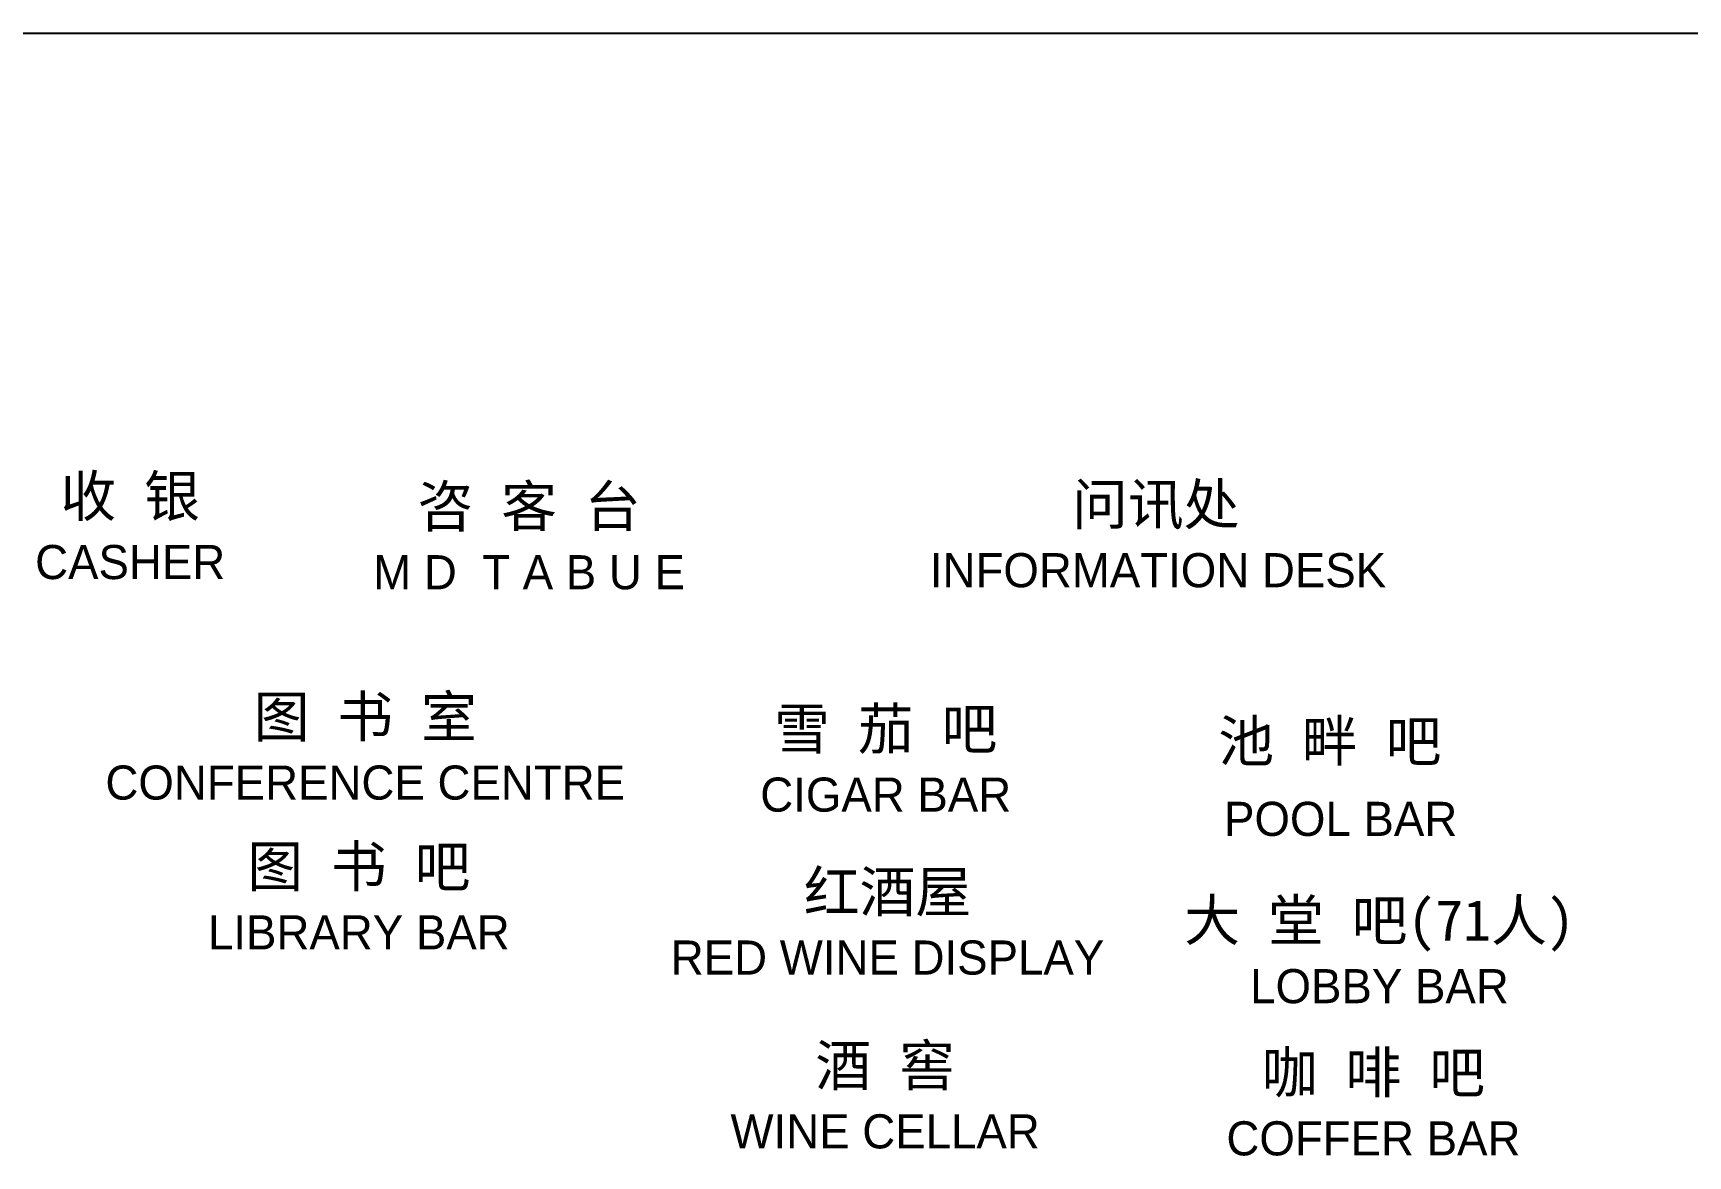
# Model space of a CAD drawing. Header units: millimetres. Extents: x 14385 to 129787, y 107826 to 186798.
# Drawn here: x 112889 to 118952, y 157200 to 161313 of the extents above; entities that cross this region are included whole.
import ezdxf
from ezdxf.enums import TextEntityAlignment as Align

# ---------------------------------------------------------------- set-up
doc = ezdxf.new("R2010")
doc.units = ezdxf.units.MM
doc.header["$LTSCALE"] = 1000
doc.layers.add('FF-TEXT', color=50, linetype='Continuous')
doc.styles.add('CCD-HB', font='hbsmall.shx')
doc.styles.add('STO', font='')
doc.styles.get('STO').set_extended_font_data('SimSun')

msp = doc.modelspace()

# ---------------------------------------------------------------- linework, layer by layer
at = {"color": 1}
msp.add_line((80368.9, 161313.2), (129786.9, 161313.2), dxfattribs=at)

# ---------------------------------------------------------------- texts
at = {"layer": 'FF-TEXT'}
for s, height, style, p in [('收 银', 150, 'STO', (113244.3, 159541.8)), ('咨 客 台', 150, 'STO', (114705.7, 159504.7)), ('问讯处', 150, 'STO', (117001.8, 159512.1)), ('CASHER', 125, 'CCD-HB', (113244.3, 159312.8)), ('M D  T A B U E', 125, 'CCD-HB', (114705.7, 159275.6)), ('INFORMATION DESK', 125, 'CCD-HB', (117010.1, 159283)), ('图 书 室', 150, 'STO', (114105.5, 158734)), ('雪 茄 吧', 150, 'STO', (116012.5, 158689.8)), ('CONFERENCE CENTRE', 125, 'CCD-HB', (114105.5, 158504.9)), ('CIGAR BAR', 125, 'CCD-HB', (116012.5, 158460.7)), ('图 书 吧', 150, 'STO', (114082, 158185.1)), ('红酒屋', 150, 'STO', (116019, 158092.9)), ('大 堂 吧(71人)', 150, 'STO', (117821.5, 157988.1)), ('LIBRARY BAR', 125, 'CCD-HB', (114082, 157956)), ('RED WINE DISPLAY', 125, 'CCD-HB', (116019, 157863.8)), ('LOBBY BAR', 125, 'CCD-HB', (117821.5, 157759)), ('酒 窖', 150, 'STO', (116010.3, 157456.1)), ('咖 啡 吧', 150, 'STO', (117799.4, 157430.5)), ('WINE CELLAR', 125, 'CCD-HB', (116010.3, 157227)), ('COFFER BAR', 125, 'CCD-HB', (117799.4, 157201.4))]:
    msp.add_text(s, height=height, dxfattribs=dict(at, style=style)).set_placement(p, align=Align.CENTER)
for s, height, style, p in [('池 畔 吧', 150, 'STO', (117639.6, 158722.4)), ('POOL BAR', 125, 'CCD-HB', (117679.3, 158434.4))]:
    msp.add_text(s, height=height, dxfattribs=dict(at, style=style)).set_placement(p, align=Align.MIDDLE)

doc.saveas('drawing.dxf')
